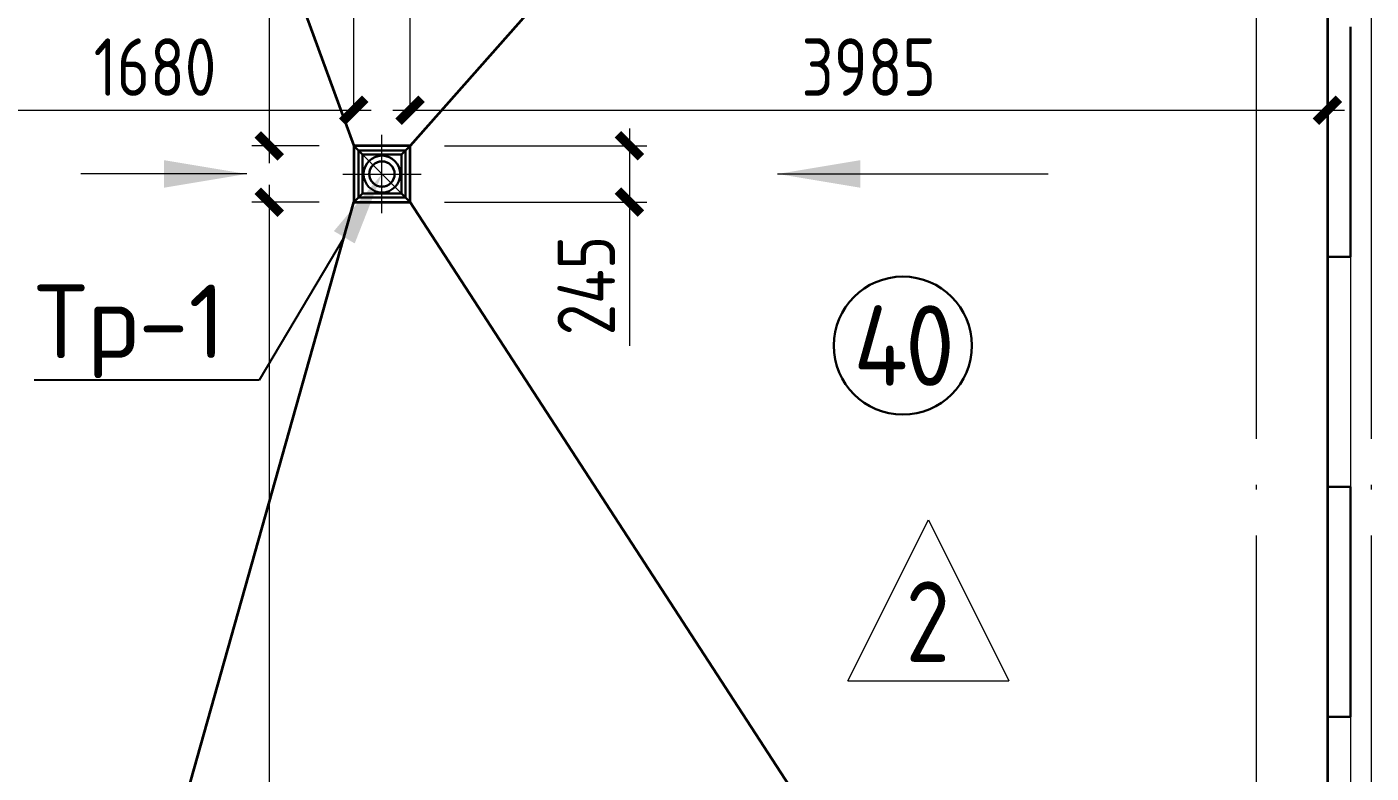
# Model space of a CAD drawing. Extents: x -965262 to 1142518, y -357520 to 71675.
# Drawn here: x 107580 to 113423, y -230807 to -227562 of the extents above; entities that cross this region are included whole.
import ezdxf
from ezdxf import colors
from ezdxf.entities.mleader import LeaderData, LeaderLine
from ezdxf.math import Vec2, Vec3

# ---------------------------------------------------------------- set-up
doc = ezdxf.new("R2010")
doc.units = 0
doc.header["$LTSCALE"] = 10
for name, pattern in [('ACAD_ISO04W100', [30, 24, -3, 0, -3]), ('DOTE', [2.42, 2, -0.2, 0.02, -0.2]), ('HIDDEN', [9.525, 6.35, -3.175])]:
    doc.linetypes.add(name, pattern=pattern)
doc.layers.get('0').update_dxf_attribs({"linetype": 'CONTINUOUS', "lineweight": 30})
doc.layers.get('Defpoints').update_dxf_attribs({"linetype": 'CONTINUOUS'})
for name, color, linetype, lineweight in [('DOTE', 7, 'DOTE', 9), ('полы', 3, 'CONTINUOUS', 35), ('Полы_лотки', 7, 'CONTINUOUS', 30)]:
    doc.layers.add(name, color=color, linetype=linetype, lineweight=lineweight)
doc.styles.add('GOST 2.304', font='isocpeur.ttf', dxfattribs={"width": 0.75, "height": 250})
doc.styles.add('GOST-2.304_Type-B', font='isocpeur.ttf', dxfattribs={"width": 0.9})
doc.styles.get("Standard").update_dxf_attribs({"font": 'isocpeur.ttf', "height": 300})
doc.styles.add('ГОСТ 2м', font='isocpeur.ttf', dxfattribs={"width": 0.8, "height": 250})
doc.dimstyles.new('ГОСТ 2м', dxfattribs={"dimtxt": 250, "dimasz": 100, "dimexe": 75, "dimexo": 150, "dimgap": 62.5, "dimtad": 1, "dimdec": 0, "dimtxsty": 'ГОСТ 2м', "dimblk": 'ARCHTICK', "dimcen": 150, "dimdle": 75, "dimclrd": 256, "dimclre": 256, "dimclrt": 256, "dimadec": 0, "dimazin": 0, "dimtfac": 1, "dimtdec": 0, "dimtmove": 0, "dimatfit": 3, "dimldrblk": 'OBLIQUE', "dimfxl": 1, "dimlwd": 15, "dimlwe": 15, "dimarcsym": 0})

# ---------------------------------------------------------------- blocks, each defined once
blk = doc.blocks.new('_ArchTick')
at = {"color": 0, "linetype": 'ByBlock', "lineweight": 0, "const_width": 0.4}
blk.add_lwpolyline([(-0.5, -0.5), (0.5, 0.5)], dxfattribs=at)
blk = doc.blocks.new('*D1234')
at = {"lineweight": 15, "ltscale": 50, "transparency": 16777216}
for p, q in [((107272.6, -227774.6), (107272.6, -227849.6)), ((109000.5, -227929.6), (109000.5, -227849.6)), ((107197.6, -227924.6), (109075.5, -227924.6))]:
    blk.add_line(p, q, dxfattribs=at)
at = {"layer": 'Defpoints', "color": 0, "lineweight": 15, "ltscale": 50, "transparency": 16777216}
for p in [(107272.6, -227924.6, 1451.3), (109000.5, -227924.6), (109000.5, -228079.6, 0)]:
    blk.add_point(p, dxfattribs=at)
at = {"lineweight": 15, "ltscale": 50, "transparency": 16777216, "xscale": 100, "yscale": 100, "zscale": 100, "rotation": 180}
blk.add_blockref('_ArchTick', (107272.6, -227924.6), dxfattribs=at)
at = {"lineweight": 15, "ltscale": 50, "transparency": 16777216, "xscale": 100, "yscale": 100, "zscale": 100}
blk.add_blockref('_ArchTick', (109000.5, -227924.6), dxfattribs=at)
at = {"lineweight": 15, "ltscale": 50, "transparency": 16777216, "insert": (108136.5, -227737.1), "char_height": 250, "attachment_point": 5, "style": 'ГОСТ 2м'}
blk.add_mtext('1680', dxfattribs=at)
blk = doc.blocks.new('_Oblique')
at = {"color": 0, "linetype": 'ByBlock', "lineweight": -2}
blk.add_line((-0.5, -0.5), (0.5, 0.5), dxfattribs=at)
blk = doc.blocks.new('*D1235')
at = {"lineweight": 15, "ltscale": 50, "transparency": 16777216}
for p, q in [((109000.5, -227929.6), (109000.5, -227124.2)), ((109245.5, -227929.6), (109245.5, -227124.2)), ((108925.5, -227199.2), (109245.5, -227199.2)), ((109245.5, -227199.2), (109870.5, -227199.2))]:
    blk.add_line(p, q, dxfattribs=at)
at = {"layer": 'Defpoints', "color": 0, "lineweight": 15, "ltscale": 50, "transparency": 16777216}
for p in [(109245.5, -227199.2), (109000.5, -228079.6, 0), (109245.5, -228079.6, 0)]:
    blk.add_point(p, dxfattribs=at)
at = {"lineweight": 15, "ltscale": 50, "transparency": 16777216, "xscale": 100, "yscale": 100, "zscale": 100, "rotation": 180}
blk.add_blockref('_ArchTick', (109000.5, -227199.2), dxfattribs=at)
at = {"lineweight": 15, "ltscale": 50, "transparency": 16777216, "xscale": 100, "yscale": 100, "zscale": 100}
blk.add_blockref('_ArchTick', (109245.5, -227199.2), dxfattribs=at)
at = {"lineweight": 15, "ltscale": 50, "transparency": 16777216, "insert": (109608, -227011.7), "char_height": 250, "attachment_point": 5, "style": 'ГОСТ 2м'}
blk.add_mtext('245', dxfattribs=at)
blk = doc.blocks.new('*D1236')
at = {"lineweight": 15, "ltscale": 50, "transparency": 16777216}
for p, q in [((109245.5, -227929.6), (109245.5, -227849.6)), ((113232.6, -227929.6), (113232.6, -227849.6)), ((109170.5, -227924.6), (113307.6, -227924.6))]:
    blk.add_line(p, q, dxfattribs=at)
at = {"layer": 'Defpoints', "color": 0, "lineweight": 15, "ltscale": 50, "transparency": 16777216}
for p in [(113232.6, -227924.6), (109245.5, -228079.6, 0), (113232.6, -228079.6, 3259.8)]:
    blk.add_point(p, dxfattribs=at)
at = {"lineweight": 15, "ltscale": 50, "transparency": 16777216, "xscale": 100, "yscale": 100, "zscale": 100, "rotation": 180}
blk.add_blockref('_ArchTick', (109245.5, -227924.6), dxfattribs=at)
at = {"lineweight": 15, "ltscale": 50, "transparency": 16777216, "xscale": 100, "yscale": 100, "zscale": 100}
blk.add_blockref('_ArchTick', (113232.6, -227924.6), dxfattribs=at)
at = {"lineweight": 15, "ltscale": 50, "transparency": 16777216, "insert": (111239, -227737.1), "char_height": 250, "attachment_point": 5, "style": 'ГОСТ 2м'}
blk.add_mtext('3985', dxfattribs=at)
blk = doc.blocks.new('*D1261')
at = {"lineweight": 15, "ltscale": 50, "transparency": 16777216}
for p, q in [((108632.8, -223177.1), (108632.8, -228154.6)), ((108482.8, -223252.1), (108557.8, -223252.1)), ((108850.5, -228079.6), (108557.8, -228079.6))]:
    blk.add_line(p, q, dxfattribs=at)
at = {"layer": 'Defpoints', "color": 0, "lineweight": 15, "ltscale": 50, "transparency": 16777216}
for p in [(108632.8, -223252.1), (108632.8, -228079.6), (109000.5, -228079.6, 0)]:
    blk.add_point(p, dxfattribs=at)
at = {"lineweight": 15, "ltscale": 50, "transparency": 16777216, "xscale": 100, "yscale": 100, "zscale": 100}
for p, rotation in [((108632.8, -223252.1), 90), ((108632.8, -228079.6), 270)]:
    blk.add_blockref('_ArchTick', p, dxfattribs=dict(at, rotation=rotation))
at = {"lineweight": 15, "ltscale": 50, "transparency": 16777216, "insert": (108445.3, -225665.9), "char_height": 250, "attachment_point": 5, "rotation": 90, "style": 'ГОСТ 2м'}
blk.add_mtext('4825', dxfattribs=at)
blk = doc.blocks.new('*D1262')
at = {"lineweight": 15, "ltscale": 50, "transparency": 16777216}
for p, q in [((110198.6, -228004.6), (110198.6, -228324.6)), ((109395.5, -228079.6), (110273.6, -228079.6)), ((109395.5, -228324.6), (110273.6, -228324.6)), ((110198.6, -228324.6), (110198.6, -228949.6))]:
    blk.add_line(p, q, dxfattribs=at)
at = {"layer": 'Defpoints', "color": 0, "lineweight": 15, "ltscale": 50, "transparency": 16777216}
for p in [(109245.5, -228079.6, 0), (109245.5, -228324.6, 0), (110198.6, -228324.6)]:
    blk.add_point(p, dxfattribs=at)
at = {"lineweight": 15, "ltscale": 50, "transparency": 16777216, "xscale": 100, "yscale": 100, "zscale": 100}
for p, rotation in [((110198.6, -228079.6), 90), ((110198.6, -228324.6), 270)]:
    blk.add_blockref('_ArchTick', p, dxfattribs=dict(at, rotation=rotation))
at = {"lineweight": 15, "ltscale": 50, "transparency": 16777216, "insert": (110011.1, -228687.1), "char_height": 250, "attachment_point": 5, "rotation": 90, "style": 'ГОСТ 2м'}
blk.add_mtext('245', dxfattribs=at)
blk = doc.blocks.new('*D1263')
at = {"lineweight": 15, "ltscale": 50, "transparency": 16777216}
for p, q in [((108632.8, -228249.6), (108632.8, -234537.1)), ((108850.5, -228324.6), (108557.8, -228324.6)), ((108850.5, -234462.1), (108557.8, -234462.1))]:
    blk.add_line(p, q, dxfattribs=at)
at = {"layer": 'Defpoints', "color": 0, "lineweight": 15, "ltscale": 50, "transparency": 16777216}
for p in [(109000.5, -228324.6, 0), (108632.8, -234462.1), (109000.5, -234462.1, 3259.8)]:
    blk.add_point(p, dxfattribs=at)
at = {"lineweight": 15, "ltscale": 50, "transparency": 16777216, "xscale": 100, "yscale": 100, "zscale": 100}
for p, rotation in [((108632.8, -228324.6), 90), ((108632.8, -234462.1), 270)]:
    blk.add_blockref('_ArchTick', p, dxfattribs=dict(at, rotation=rotation))
at = {"lineweight": 15, "ltscale": 50, "transparency": 16777216, "insert": (108445.3, -231393.4), "char_height": 250, "attachment_point": 5, "rotation": 90, "style": 'ГОСТ 2м'}
blk.add_mtext('6135', dxfattribs=at)

msp = doc.modelspace()

# ---------------------------------------------------------------- linework, layer by layer
at = {"color": 7}
for p, q in [((113232.6, -227562.1, -4711.1), (113232.6, -228562.1, -4711.1)), ((113332.6, -227562.1, -4711.1), (113332.6, -228562.1, -4711.1)), ((113332.6, -228562.1, -4711.1), (113232.6, -228562.1, -4711.1)), ((113232.6, -229562.1, -4711.1), (113232.6, -230562.1, -4711.1)), ((113332.6, -229562.1, -4711.1), (113232.6, -229562.1, -4711.1)), ((113332.6, -229562.1, -4711.1), (113332.6, -230562.1, -4711.1)), ((113332.6, -230562.1, -4711.1), (113232.6, -230562.1, -4711.1))]:
    msp.add_line(p, q, dxfattribs=at)
at = {"color": 1, "lineweight": 15}
msp.add_line((109000.5, -228079.6, -4711.1), (109245.5, -228324.6, -4711.1), dxfattribs=at)
at = {"color": 7, "lineweight": 15}
for p, q in [((113232.6, -228562.1, -4711.1), (113232.6, -229562.1, -4711.1)), ((113332.6, -228562.1, -4711.1), (113332.6, -229562.1, -4711.1)), ((113232.6, -230562.1, -4711.1), (113232.6, -231562.1, -4711.1)), ((113332.6, -230562.1, -4711.1), (113332.6, -231562.1, -4711.1))]:
    msp.add_line(p, q, dxfattribs=at)
at = {"lineweight": 15}
for p, q in [((111148.4, -230406.3, 9801.8), (111498.4, -229706.3, 9801.8)), ((111498.4, -229706.3, 9801.8), (111848.4, -230406.3, 9801.8)), ((111148.4, -230406.3, 9801.8), (111848.4, -230406.3, 9801.8))]:
    msp.add_line(p, q, dxfattribs=at)
at = {"color": 7}
msp.add_circle((111387.2, -228948.1, 8350.5), 300, dxfattribs=at)
at = {"layer": 'DOTE', "color": 7, "ltscale": 100, "extrusion": (0, -1, 0)}
for p, q in [((112922.6, -186214.1, -4711.1), (112922.6, -235835, -3259.8)), ((113422.6, -186214.1, -4711.1), (113422.6, -237487.4, -4711.1))]:
    msp.add_line(p, q, dxfattribs=at)
at = {"layer": 'полы', "ltscale": 100}
for p, q in [((107272.6, -223352.1, -3259.8), (109000.5, -228079.6, -4711.1)), ((113422.6, -223352.1, -3259.8), (109245.5, -228079.6, -4711.1)), ((113233, -223652.1, -4711.1), (113233, -234462.1, -4711.1)), ((107272.6, -234462.1, -3259.8), (109000.5, -228324.6, -4711.1)), ((113233, -234462.1, -4711.1), (109245.5, -228324.6, -4711.1))]:
    msp.add_line(p, q, dxfattribs=at)
at = {"layer": 'полы', "lineweight": 0, "ltscale": 50}
for p, q in [((108535, -228201.7, -4711.1), (107814.3, -228201.7, -4711.1)), ((110842.7, -228201.7, -4711.1), (112018.8, -228201.7, -4711.1))]:
    msp.add_line(p, q, dxfattribs=at)
at = {"layer": 'полы', "ltscale": 100, "elevation": -4711.1}
msp.add_lwpolyline([(109000.5, -228324.6), (109245.5, -228324.6), (109245.5, -228079.6), (109000.5, -228079.6)], close=True, dxfattribs=at)
at = {"layer": 'полы', "lineweight": 0, "ltscale": 50}
for points in [[(108175, -228261.7, -4711.1), (108175, -228141.7, -4711.1), (108535, -228201.7, -4711.1)], [(111202.7, -228261.7, -4711.1), (111202.7, -228141.7, -4711.1), (110842.7, -228201.7, -4711.1)]]:
    msp.add_solid(points, dxfattribs=at)
at = {"layer": 'Полы_лотки', "color": 1, "linetype": 'ACAD_ISO04W100', "lineweight": 9, "ltscale": 10}
for p, q in [((109123, -228372.6, -4260.5), (109123, -228031.7, -5161.7)), ((108952.5, -228202.1, -4260.5), (109293.5, -228202.1, -5161.7))]:
    msp.add_line(p, q, dxfattribs=at)
at = {"layer": 'Полы_лотки', "color": 5}
for p, q in [((109000.5, -228079.6, -4711.1), (109245.5, -228079.6, -4711.1)), ((109000.5, -228324.6, -4711.1), (109000.5, -228079.6, -4711.1)), ((109000.5, -228079.6, -4711.1), (109038, -228117.1, -4711.1)), ((109225.5, -228099.6, -4711.1), (109020.5, -228099.6, -4711.1)), ((109020.5, -228099.6, -4711.1), (109020.5, -228304.6, -4711.1)), ((109245.5, -228079.6, -4711.1), (109208, -228117.1, -4711.1)), ((109225.5, -228304.6, -4711.1), (109225.5, -228099.6, -4711.1)), ((109245.5, -228324.6, -4711.1), (109245.5, -228079.6, -4711.1)), ((109208, -228117.1, -4711.1), (109038, -228117.1, -4711.1)), ((109038, -228117.1, -4711.1), (109038, -228287.1, -4711.1)), ((109208, -228117.1, -4711.1), (109208, -228287.1, -4711.1)), ((109000.5, -228324.6, -4711.1), (109038, -228287.1, -4711.1)), ((109000.5, -228324.6, -4711.1), (109245.5, -228324.6, -4711.1)), ((109020.5, -228304.6, -4711.1), (109225.5, -228304.6, -4711.1)), ((109208, -228287.1, -4711.1), (109038, -228287.1, -4711.1)), ((109245.5, -228324.6, -4711.1), (109208, -228287.1, -4711.1))]:
    msp.add_line(p, q, dxfattribs=at)
for radius in [80, 55]:
    msp.add_circle((109123, -228202.1, -4711.1), radius, dxfattribs=at)
at = {"layer": 'Полы_лотки', "color": 6, "linetype": 'HIDDEN', "ltscale": 10}
msp.add_circle((109123, -228202.1, -4711.1), 55, dxfattribs=at)

# ---------------------------------------------------------------- texts
at = {"color": 7, "insert": (111387.2, -228948.1, 13061.6), "char_height": 350, "width": 800, "attachment_point": 5, "style": 'GOST-2.304_Type-B'}
msp.add_mtext('{\\fISOCPEUR|b0|i0|c0|p34;\\T0.95;40}', dxfattribs=at)
at = {"insert": (111495.7, -230148.4, -1808.5), "char_height": 350, "width": 1500, "attachment_point": 5, "style": 'GOST 2.304'}
msp.add_mtext('{\\W0.8;2}', dxfattribs=at)

# ---------------------------------------------------------------- dimensions: what is measured, and where the dimension line sits
at = {"lineweight": 15, "ltscale": 50}
for base, p1, p2, text, picture, middle in [((108632.8, -228079.6, -4711.1), (108632.8, -223252.1, -4711.1), (109000.5, -228079.6, -4711.1), '4825', '*D1261', (108445.3, -225665.9, -4711.1)), ((108632.8, -234462.1, -4711.1), (109000.5, -228324.6, -4711.1), (109000.5, -234462.1, -1451.3), '6135', '*D1263', (108445.3, -231393.4, -4711.1))]:
    dim = msp.add_linear_dim(base=base, p1=p1, p2=p2, angle=90, text=text, dimstyle='ГОСТ 2м', dxfattribs=at)
    dim.commit()
    dim.dimension.update_dxf_attribs({"geometry": picture, "text_midpoint": middle})
dim = msp.add_linear_dim(base=(109245.5, -227199.2, -4711.1), p1=(109000.5, -228079.6, -4711.1), p2=(109245.5, -228079.6, -4711.1), dimstyle='ГОСТ 2м', dxfattribs=at)
dim.commit()
dim.dimension.update_dxf_attribs({"geometry": '*D1235', "text_midpoint": (109608, -227011.7, -4711.1)})
for base, p1, p2, text, picture, middle in [((109000.5, -227924.6, -4711.1), (107272.6, -227924.6, -3259.8), (109000.5, -228079.6, -4711.1), '1680', '*D1234', (108136.5, -227737.1, -4711.1)), ((113232.6, -227924.6, -4711.1), (109245.5, -228079.6, -4711.1), (113232.6, -228079.6, -1451.3), '3985', '*D1236', (111239, -227737.1, -4711.1))]:
    dim = msp.add_linear_dim(base=base, p1=p1, p2=p2, text=text, dimstyle='ГОСТ 2м', dxfattribs=at)
    dim.commit()
    dim.dimension.update_dxf_attribs({"geometry": picture, "text_midpoint": middle})
dim = msp.add_linear_dim(base=(110198.6, -228324.6, -4711.1), p1=(109245.5, -228079.6, -4711.1), p2=(109245.5, -228324.6, -4711.1), angle=90, dimstyle='ГОСТ 2м', dxfattribs=at)
dim.commit()
dim.dimension.update_dxf_attribs({"geometry": '*D1262', "text_midpoint": (110011.1, -228687.1, -4711.1)})

# ---------------------------------------------------------------- leaders
at = {"layer": 'Полы_лотки', "color": 5, "lineweight": 15}
ml = msp.add_multileader_mtext('Standard', dxfattribs=at)
ml.set_content('Тр-1', color=5)
ml.set_leader_properties()
ml.build(insert=Vec2(0, 0))
ml.multileader.update_dxf_attribs({"has_text_frame": 1, "text_right_attachment_type": 6, "dogleg_length": 36, "arrow_head_size": 320})
ctx = ml.context
ctx.base_point, ctx.char_height, ctx.arrow_head_size, ctx.landing_gap_size, ctx.plane_origin = Vec3(107603.8, -228890.6, -4711.1), 320, 320, 16, Vec3(91976.3, -238914, -4711.1)
ctx.right_attachment, ctx.text_align_type = 6, 2
notes = []
notes.append((ctx, [(1, (1, 1, 0), (108589.2, -229098.6, -4711.1), (-1, 0), 130.9, [(0, [(109123, -228202.1, -4711.1)], 0, [])])]))
ctx.mtext.insert, ctx.mtext.width, ctx.mtext.defined_height, ctx.mtext.alignment, ctx.mtext.flow_direction = Vec3(108442.3, -228682.6, -4711.1), 822.5, 9360.9, 3, 5
for ctx, leaders in notes:
    for number, flags, end, landing, length, lines in leaders:
        leader = LeaderData()
        leader.index, (leader.has_last_leader_line, leader.has_dogleg_vector, leader.attachment_direction) = number, flags
        leader.last_leader_point, leader.dogleg_vector, leader.dogleg_length = Vec3(end), Vec3(landing), length
        for number, points, colour, breaks in lines:
            line = LeaderLine()
            line.index, line.vertices, line.color, line.breaks = number, Vec3.list(points), colors.encode_raw_color(colour), breaks
            leader.lines.append(line)
        ctx.leaders.append(leader)

doc.saveas('drawing.dxf')
